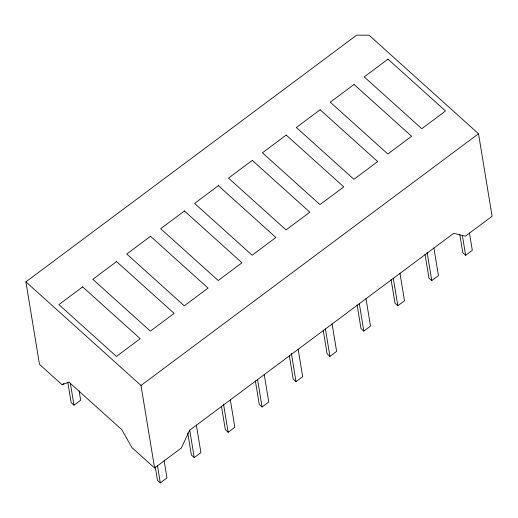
<?xml version="1.0" encoding="UTF-8"?>
<svg xmlns="http://www.w3.org/2000/svg" width="518" height="518" viewBox="0 0 518 518"><rect width="100%" height="100%" fill="white"/><g stroke="black" fill="none" stroke-linecap="round" stroke-linejoin="round"><path stroke-width="0.78" d="M391.09 279.597L395.001 303.166L397.83 305.717L404.513 300.731L399.948 273.232M25.9 281.85L356.74 35.107L369.081 35.224L478.522 133.741L492.1 216.259L465.384 236.176L453.671 233.333L189.614 430.277L181.294 448.057L154.584 467.981L131.928 447.584L121.73 429.623L68.939 382.096L62.141 384.764L39.478 364.361L25.9 281.85L141.006 385.47L154.584 467.981M62.141 384.764L63.96 383.404M67.787 382.18L71.154 402.635L73.99 405.186L80.666 400.207L79.112 390.766M141.006 385.47L478.522 133.741M187.775 433.009L191.395 455.037L194.231 457.588L200.906 452.609L196.38 425.071M221.439 406.131L225.324 429.726L228.153 432.277L234.835 427.292L230.303 399.766M255.368 380.834L259.253 404.435L262.082 406.986L268.764 402.007L264.232 374.469M289.29 355.523L293.175 379.118L296.005 381.669L302.68 376.69L298.154 349.158M323.219 330.225L327.098 353.82L329.934 356.371L336.609 351.385L332.077 323.86M357.122 304.934L360.981 328.548L363.811 331.099L370.493 326.12L365.986 298.575M155.27 466.971L157.472 480.348L160.308 482.893L166.984 477.913L164.135 460.606M459.816 234.596L462.788 252.739L465.624 255.29L472.299 250.311L469.457 232.958M425.025 254.383L428.936 278.043L431.772 280.594L438.448 275.615L433.883 248.005M427.072 252.195L431.772 280.594M393.272 278.218L397.83 305.717M462.393 235.567L465.624 255.29M359.311 303.554L363.811 331.099M325.401 328.839L329.934 356.371M291.349 353.354L296.005 381.669M257.55 379.448L262.082 406.986M223.498 403.962L228.153 432.277M189.698 430.057L194.231 457.588M157.459 465.585L160.308 482.893M70.357 383.158L73.99 405.186M82.66 286.888L58.884 304.616L116.433 356.429L140.21 338.694L82.66 286.888M116.582 261.584L92.806 279.312L150.362 331.125L174.132 313.39L116.582 261.584M150.511 236.279L126.735 254.014L184.285 305.821L208.061 288.092L150.511 236.279M184.434 210.981L160.658 228.71L218.214 280.523L241.984 262.788L184.434 210.981M218.356 185.677L194.587 203.406L252.136 255.219L275.913 237.484L218.356 185.677M252.285 160.373L228.509 178.108L286.059 229.914L309.835 212.186L252.285 160.373M286.208 135.075L262.432 152.804L319.988 204.616L343.764 186.881L286.208 135.075M320.137 109.771L296.361 127.506L353.911 179.312L377.687 161.577L320.137 109.771M354.059 84.466L330.283 102.201L387.84 154.008L411.609 136.279L354.059 84.466M387.982 59.169L364.212 76.897L421.762 128.71L445.538 110.975L387.982 59.169"/></g></svg>
